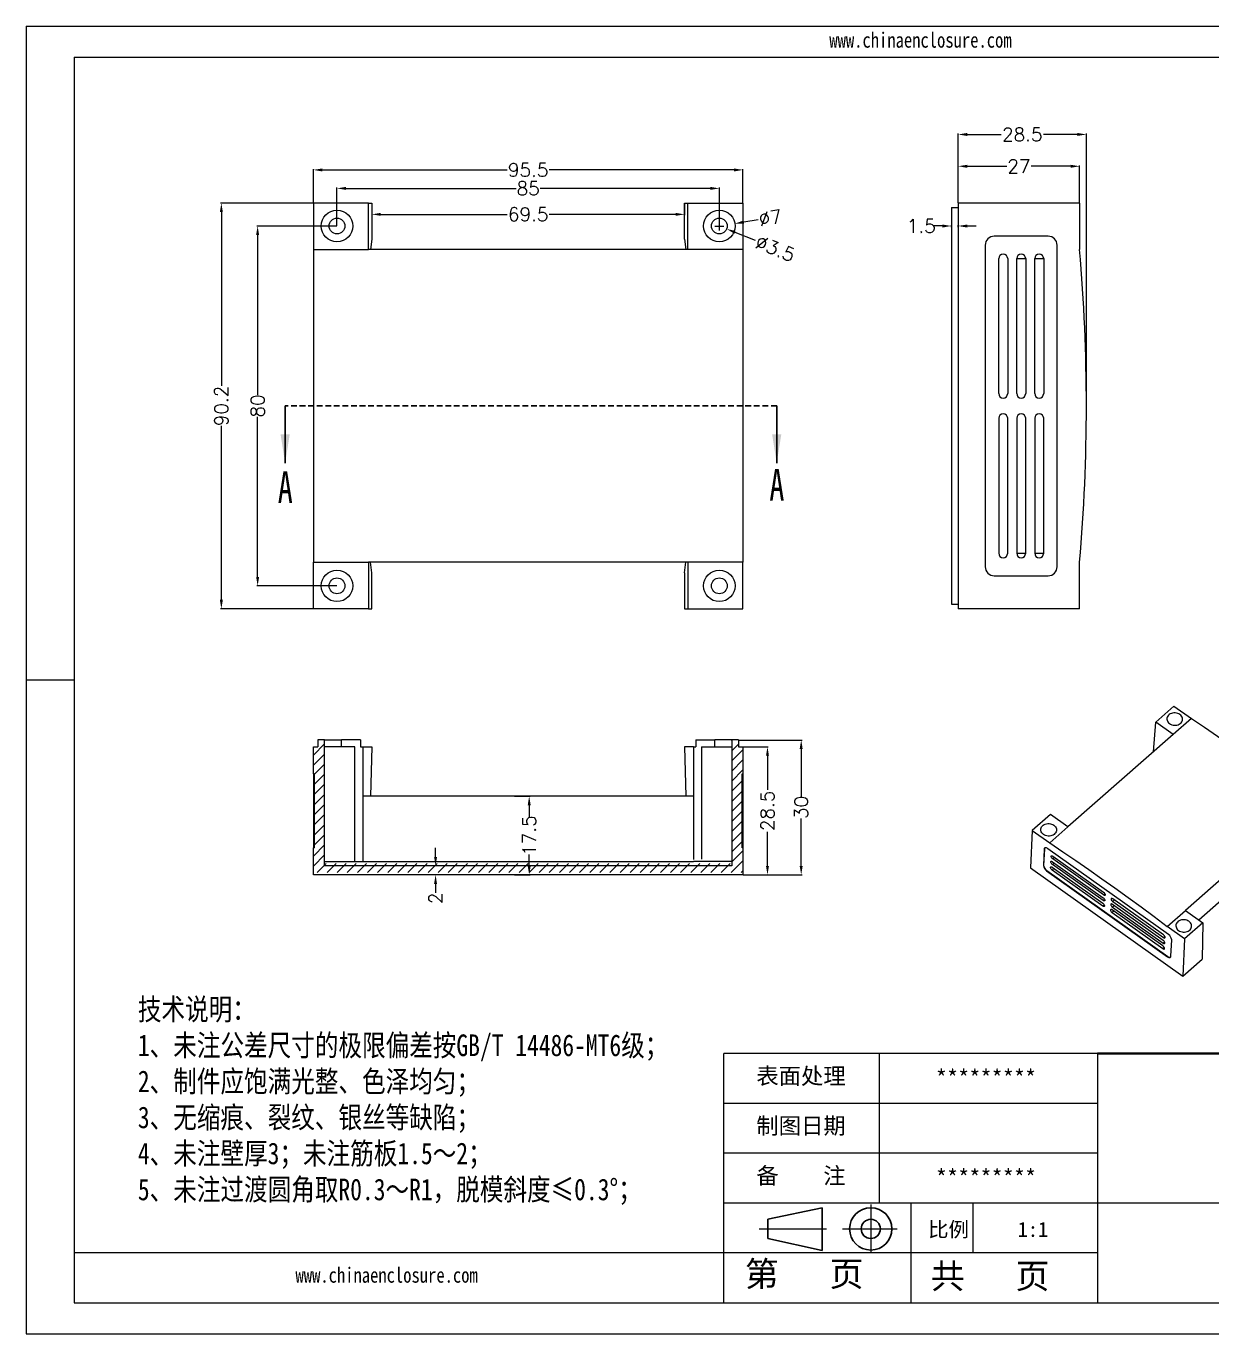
# Model space of a CAD drawing. Header units: inches. Extents: x 918 to 1969, y 1101 to 1392.
# Drawn here: x 1361.2 to 1624.7, y 1101 to 1391.8 of the extents above; entities that cross this region are included whole.
import ezdxf

# ---------------------------------------------------------------- set-up
doc = ezdxf.new("R2010")
doc.units = ezdxf.units.IN
doc.linetypes.add('CENTER2', pattern=[28.575, 19.05, -3.175, 3.175, -3.175])
doc.linetypes.add('HIDDEN', pattern=[1.905, 1.27, -0.635])
doc.layers.add('文字', color=81, linetype='Continuous')
for name, color, linetype, lineweight in [('粗实线', 7, 'Continuous', 30), ('细实线', 3, 'Continuous', 9), ('细点划线', 2, 'CENTER2', 9)]:
    doc.layers.add(name, color=color, linetype=linetype, lineweight=lineweight)
doc.styles.add('SLDTEXTSTYLE5', font='TXT', dxfattribs={"width": 0.7})
doc.styles.get("Standard").update_dxf_attribs({"font": 'txt', "bigfont": 'gbcbig.shx'})
doc.styles.add('宋体', font='', dxfattribs={"width": 0.8, "height": 3.5})
doc.styles.get('宋体').set_extended_font_data('SimSun')
doc.dimstyles.new('3', dxfattribs={"dimtxt": 3, "dimasz": 2, "dimexe": 0.18, "dimexo": 0.0625, "dimgap": 0.2, "dimtad": 0, "dimzin": 12, "dimdsep": 46, "dimtxsty": 'Standard', "dimcen": 1, "dimclrd": 3, "dimclre": 3, "dimadec": 0, "dimazin": 0, "dimtfac": 1, "dimtofl": 0, "dimtmove": 0, "dimatfit": 3, "dimfxl": 0, "dimtolj": 1, "dimtzin": 0, "dimarcsym": 0})

# ---------------------------------------------------------------- blocks, each defined once
blk = doc.blocks.new('*D109')
at = {"color": 3, "lineweight": -2, "transparency": 16777216}
for p, q in [((1425, 1352.49), (1425, 1359.99)), ((1427, 1359.81), (1468.05, 1359.81)), ((1518.5, 1359.81), (1477.45, 1359.81)), ((1520.5, 1352.49), (1520.5, 1359.99))]:
    blk.add_line(p, q, dxfattribs=at)
at = {"color": 3, "transparency": 16777216}
for points in [[(1427, 1360.14), (1427, 1359.47), (1425, 1359.81)], [(1518.5, 1360.14), (1518.5, 1359.47), (1520.5, 1359.81)]]:
    blk.add_solid(points, dxfattribs=at)
at = {"layer": 'Defpoints', "color": 0, "transparency": 16777216}
for p in [(1520.5, 1359.81), (1425, 1352.43), (1520.5, 1352.43)]:
    blk.add_point(p, dxfattribs=at)
at = {"color": 0, "transparency": 16777216, "insert": (1472.75, 1359.81), "char_height": 3, "attachment_point": 5}
blk.add_mtext('\\A1;95.5', dxfattribs=at)
blk = doc.blocks.new('*D110')
at = {"color": 3, "lineweight": -2, "transparency": 16777216}
for p, q in [((1430.25, 1347.39), (1430.25, 1355.88)), ((1432.25, 1355.7), (1470.05, 1355.7)), ((1513.25, 1355.7), (1475.45, 1355.7)), ((1515.25, 1347.39), (1515.25, 1355.88))]:
    blk.add_line(p, q, dxfattribs=at)
at = {"color": 3, "transparency": 16777216}
for points in [[(1432.25, 1356.04), (1432.25, 1355.37), (1430.25, 1355.7)], [(1513.25, 1356.04), (1513.25, 1355.37), (1515.25, 1355.7)]]:
    blk.add_solid(points, dxfattribs=at)
at = {"layer": 'Defpoints', "color": 0, "transparency": 16777216}
for p in [(1515.25, 1355.7), (1430.25, 1347.33), (1515.25, 1347.33)]:
    blk.add_point(p, dxfattribs=at)
at = {"color": 0, "transparency": 16777216, "insert": (1472.75, 1355.7), "char_height": 3, "attachment_point": 5}
blk.add_mtext('\\A1;85', dxfattribs=at)
blk = doc.blocks.new('*D111')
at = {"color": 3, "lineweight": -2, "transparency": 16777216}
for p, q in [((1438, 1352.37), (1438, 1349.75)), ((1507.5, 1352.37), (1507.5, 1349.75)), ((1440, 1349.93), (1468.05, 1349.93)), ((1505.5, 1349.93), (1477.45, 1349.93))]:
    blk.add_line(p, q, dxfattribs=at)
at = {"color": 3, "transparency": 16777216}
for points in [[(1440, 1350.26), (1440, 1349.59), (1438, 1349.93)], [(1505.5, 1350.26), (1505.5, 1349.59), (1507.5, 1349.93)]]:
    blk.add_solid(points, dxfattribs=at)
at = {"layer": 'Defpoints', "color": 0, "transparency": 16777216}
for p in [(1438, 1352.43), (1507.5, 1352.43), (1507.5, 1349.93)]:
    blk.add_point(p, dxfattribs=at)
at = {"color": 0, "transparency": 16777216, "insert": (1472.75, 1349.93), "char_height": 3, "attachment_point": 5}
blk.add_mtext('\\A1;69.5', dxfattribs=at)
blk = doc.blocks.new('*D112')
at = {"color": 3, "lineweight": -2, "transparency": 16777216}
for p, q in [((1424.94, 1352.43), (1404.37, 1352.43)), ((1404.55, 1350.43), (1404.55, 1311.78)), ((1404.55, 1264.23), (1404.55, 1302.88)), ((1424.94, 1262.23), (1404.37, 1262.23))]:
    blk.add_line(p, q, dxfattribs=at)
at = {"color": 3, "transparency": 16777216}
for points in [[(1404.22, 1350.43), (1404.89, 1350.43), (1404.55, 1352.43)], [(1404.22, 1264.23), (1404.89, 1264.23), (1404.55, 1262.23)]]:
    blk.add_solid(points, dxfattribs=at)
at = {"layer": 'Defpoints', "color": 0, "transparency": 16777216}
for p in [(1425, 1352.43), (1404.55, 1262.23), (1425, 1262.23)]:
    blk.add_point(p, dxfattribs=at)
at = {"color": 0, "transparency": 16777216, "insert": (1404.55, 1307.33), "char_height": 3, "attachment_point": 5, "rotation": 90}
blk.add_mtext('\\A1;90.2', dxfattribs=at)
blk = doc.blocks.new('*D113')
at = {"color": 3, "lineweight": -2, "transparency": 16777216}
for p, q in [((1430.19, 1347.33), (1412.44, 1347.33)), ((1412.62, 1345.33), (1412.62, 1309.78)), ((1412.62, 1269.33), (1412.62, 1304.88)), ((1430.19, 1267.33), (1412.44, 1267.33))]:
    blk.add_line(p, q, dxfattribs=at)
at = {"color": 3, "transparency": 16777216}
for points in [[(1412.28, 1345.33), (1412.95, 1345.33), (1412.62, 1347.33)], [(1412.28, 1269.33), (1412.95, 1269.33), (1412.62, 1267.33)]]:
    blk.add_solid(points, dxfattribs=at)
at = {"layer": 'Defpoints', "color": 0, "transparency": 16777216}
for p in [(1412.62, 1347.33), (1430.25, 1347.33), (1430.25, 1267.33)]:
    blk.add_point(p, dxfattribs=at)
at = {"color": 0, "transparency": 16777216, "insert": (1412.62, 1307.33), "char_height": 3, "attachment_point": 5, "rotation": 90}
blk.add_mtext('\\A1;80', dxfattribs=at)
blk = doc.blocks.new('*D114')
at = {"color": 3, "lineweight": -2, "transparency": 16777216}
for p, q in [((1514.25, 1347.33), (1516.25, 1347.33)), ((1515.25, 1346.33), (1515.25, 1348.33)), ((1523.88, 1348.74), (1520.68, 1348.22))]:
    blk.add_line(p, q, dxfattribs=at)
at = {"color": 3, "transparency": 16777216}
blk.add_solid([(1520.63, 1348.55), (1520.73, 1347.89), (1518.71, 1347.89)], dxfattribs=at)
at = {"layer": 'Defpoints', "color": 0, "transparency": 16777216}
for p in [(1511.8, 1346.76), (1518.71, 1347.89)]:
    blk.add_point(p, dxfattribs=at)
at = {"color": 0, "transparency": 16777216, "insert": (1526.54, 1349.18), "char_height": 3, "attachment_point": 5, "rotation": 9.2826}
blk.add_mtext('\\A1;∅7', dxfattribs=at)
blk = doc.blocks.new('*D115')
at = {"color": 3, "lineweight": -2, "transparency": 16777216}
for p, q in [((1514.25, 1347.33), (1516.25, 1347.33)), ((1515.25, 1346.33), (1515.25, 1348.33)), ((1523.3, 1344.08), (1518.73, 1345.93))]:
    blk.add_line(p, q, dxfattribs=at)
at = {"color": 3, "transparency": 16777216}
blk.add_solid([(1518.85, 1346.24), (1518.6, 1345.62), (1516.87, 1346.68)], dxfattribs=at)
at = {"layer": 'Defpoints', "color": 0, "transparency": 16777216}
for p in [(1513.63, 1347.98), (1516.87, 1346.68)]:
    blk.add_point(p, dxfattribs=at)
at = {"color": 0, "transparency": 16777216, "insert": (1527.66, 1342.33), "char_height": 3, "attachment_point": 5, "rotation": 338.0425}
blk.add_mtext('\\A1;∅3.5', dxfattribs=at)
blk = doc.blocks.new('*D116')
at = {"color": 3, "lineweight": -2, "transparency": 16777216}
for p, q in [((1568.33, 1352.49), (1568.33, 1360.8)), ((1595.33, 1352.49), (1595.33, 1360.8)), ((1570.33, 1360.62), (1579.13, 1360.62)), ((1593.33, 1360.62), (1584.53, 1360.62))]:
    blk.add_line(p, q, dxfattribs=at)
at = {"color": 3, "transparency": 16777216}
for points in [[(1570.33, 1360.95), (1570.33, 1360.28), (1568.33, 1360.62)], [(1593.33, 1360.95), (1593.33, 1360.28), (1595.33, 1360.62)]]:
    blk.add_solid(points, dxfattribs=at)
at = {"layer": 'Defpoints', "color": 0, "transparency": 16777216}
for p in [(1568.33, 1360.62), (1568.33, 1352.43), (1595.33, 1352.43)]:
    blk.add_point(p, dxfattribs=at)
at = {"color": 0, "transparency": 16777216, "insert": (1581.83, 1360.62), "char_height": 3, "attachment_point": 5}
blk.add_mtext('\\A1;27', dxfattribs=at)
blk = doc.blocks.new('*D118')
at = {"color": 3, "lineweight": -2, "transparency": 16777216}
for p, q in [((1564.83, 1347.34), (1562.83, 1347.34)), ((1566.83, 1347.05), (1566.83, 1347.52)), ((1568.33, 1347.05), (1568.33, 1347.52)), ((1570.33, 1347.34), (1572.33, 1347.34))]:
    blk.add_line(p, q, dxfattribs=at)
at = {"color": 3, "transparency": 16777216}
for points in [[(1564.83, 1347.67), (1564.83, 1347), (1566.83, 1347.34)], [(1570.33, 1347.67), (1570.33, 1347), (1568.33, 1347.34)]]:
    blk.add_solid(points, dxfattribs=at)
at = {"layer": 'Defpoints', "color": 0, "transparency": 16777216}
for p in [(1566.83, 1347.34), (1566.83, 1346.99), (1568.33, 1346.99)]:
    blk.add_point(p, dxfattribs=at)
at = {"color": 0, "transparency": 16777216, "insert": (1560.13, 1347.34), "char_height": 3, "attachment_point": 5}
blk.add_mtext('\\A1;1.5', dxfattribs=at)
blk = doc.blocks.new('*D127')
at = {"color": 3, "lineweight": -2, "transparency": 16777216}
for p, q in [((1520.56, 1231.55), (1526.12, 1231.55)), ((1525.94, 1229.55), (1525.94, 1222)), ((1525.94, 1205.05), (1525.94, 1212.6)), ((1520.56, 1203.05), (1526.12, 1203.05))]:
    blk.add_line(p, q, dxfattribs=at)
at = {"color": 3, "transparency": 16777216}
for points in [[(1525.61, 1229.55), (1526.27, 1229.55), (1525.94, 1231.55)], [(1525.61, 1205.05), (1526.27, 1205.05), (1525.94, 1203.05)]]:
    blk.add_solid(points, dxfattribs=at)
at = {"layer": 'Defpoints', "color": 0, "transparency": 16777216}
for p in [(1520.5, 1231.55), (1525.94, 1231.55), (1520.5, 1203.05)]:
    blk.add_point(p, dxfattribs=at)
at = {"color": 0, "transparency": 16777216, "insert": (1525.94, 1217.3), "char_height": 3, "attachment_point": 5, "rotation": 90}
blk.add_mtext('\\A1;28.5', dxfattribs=at)
blk = doc.blocks.new('*D128')
at = {"color": 3, "lineweight": -2, "transparency": 16777216}
for p, q in [((1519.56, 1233.05), (1533.62, 1233.05)), ((1533.44, 1231.05), (1533.44, 1220.5)), ((1533.44, 1205.05), (1533.44, 1215.6)), ((1520.56, 1203.05), (1533.62, 1203.05))]:
    blk.add_line(p, q, dxfattribs=at)
at = {"color": 3, "transparency": 16777216}
for points in [[(1533.1, 1231.05), (1533.77, 1231.05), (1533.44, 1233.05)], [(1533.1, 1205.05), (1533.77, 1205.05), (1533.44, 1203.05)]]:
    blk.add_solid(points, dxfattribs=at)
at = {"layer": 'Defpoints', "color": 0, "transparency": 16777216}
for p in [(1519.5, 1233.05), (1533.44, 1233.05), (1520.5, 1203.05)]:
    blk.add_point(p, dxfattribs=at)
at = {"color": 0, "transparency": 16777216, "insert": (1533.44, 1218.05), "char_height": 3, "attachment_point": 5, "rotation": 90}
blk.add_mtext('\\A1;30', dxfattribs=at)
blk = doc.blocks.new('*D129')
at = {"color": 3, "lineweight": -2, "transparency": 16777216}
for p, q in [((1469.69, 1220.55), (1473.16, 1220.55)), ((1472.98, 1218.55), (1472.98, 1216)), ((1472.98, 1205.05), (1472.98, 1207.6)), ((1469.69, 1203.05), (1473.16, 1203.05))]:
    blk.add_line(p, q, dxfattribs=at)
at = {"color": 3, "transparency": 16777216}
for points in [[(1472.65, 1218.55), (1473.31, 1218.55), (1472.98, 1220.55)], [(1472.65, 1205.05), (1473.31, 1205.05), (1472.98, 1203.05)]]:
    blk.add_solid(points, dxfattribs=at)
at = {"layer": 'Defpoints', "color": 0, "transparency": 16777216}
for p in [(1469.62, 1220.55), (1472.98, 1220.55), (1469.62, 1203.05)]:
    blk.add_point(p, dxfattribs=at)
at = {"color": 0, "transparency": 16777216, "insert": (1472.98, 1211.8), "char_height": 3, "attachment_point": 5, "rotation": 90}
blk.add_mtext('\\A1;17.5', dxfattribs=at)
blk = doc.blocks.new('*D130')
at = {"color": 3, "lineweight": -2, "transparency": 16777216}
for p, q in [((1452.17, 1207.05), (1452.17, 1209.05)), ((1453.26, 1205.05), (1451.99, 1205.05)), ((1453.26, 1203.05), (1451.99, 1203.05)), ((1452.17, 1201.05), (1452.17, 1199.05))]:
    blk.add_line(p, q, dxfattribs=at)
at = {"color": 3, "transparency": 16777216}
for points in [[(1451.84, 1207.05), (1452.5, 1207.05), (1452.17, 1205.05)], [(1451.84, 1201.05), (1452.5, 1201.05), (1452.17, 1203.05)]]:
    blk.add_solid(points, dxfattribs=at)
at = {"layer": 'Defpoints', "color": 0, "transparency": 16777216}
for p in [(1453.33, 1205.05), (1452.17, 1203.05), (1453.33, 1203.05)]:
    blk.add_point(p, dxfattribs=at)
at = {"color": 0, "transparency": 16777216, "insert": (1452.17, 1197.85), "char_height": 3, "attachment_point": 5, "rotation": 90}
blk.add_mtext('\\A1;2', dxfattribs=at)
blk = doc.blocks.new('*D159')
at = {"color": 3, "lineweight": -2, "transparency": 16777216}
for p, q in [((1568.33, 1352.49), (1568.33, 1367.87)), ((1570.33, 1367.69), (1577.88, 1367.69)), ((1594.83, 1367.69), (1587.28, 1367.69)), ((1596.83, 1307.39), (1596.83, 1367.87))]:
    blk.add_line(p, q, dxfattribs=at)
at = {"color": 3, "transparency": 16777216}
for points in [[(1570.33, 1368.03), (1570.33, 1367.36), (1568.33, 1367.69)], [(1594.83, 1368.03), (1594.83, 1367.36), (1596.83, 1367.69)]]:
    blk.add_solid(points, dxfattribs=at)
at = {"layer": 'Defpoints', "color": 0, "transparency": 16777216}
for p in [(1568.33, 1367.69), (1568.33, 1352.43), (1596.83, 1307.33)]:
    blk.add_point(p, dxfattribs=at)
at = {"color": 0, "transparency": 16777216, "insert": (1582.58, 1367.69), "char_height": 3, "attachment_point": 5}
blk.add_mtext('\\A1;28.5', dxfattribs=at)

msp = doc.modelspace()

# ---------------------------------------------------------------- hatches: boundary and pattern name
at = {"linetype": 'Continuous', "lineweight": 0}
h = msp.add_hatch(dxfattribs=at)
h.set_pattern_fill('ANSI31', color=4, scale=0.5, angle=3e-322, style=0)
h.paths.add_polyline_path([(1427.501, 1233.055), (1426.001, 1233.055), (1426.001, 1231.555), (1425.001, 1231.555), (1425.001, 1225.555), (1425.201, 1225.555), (1425.201, 1209.555), (1425.001, 1209.555), (1425.001, 1203.555), (1520.501, 1203.555), (1520.501, 1209.555), (1520.301, 1209.555), (1520.301, 1225.555), (1520.501, 1225.555), (1520.501, 1231.555), (1519.501, 1231.555), (1519.501, 1233.055), (1518.001, 1233.055), (1518.001, 1205.555), (1427.501, 1205.555)], flags=0)

# ---------------------------------------------------------------- linework, layer by layer
for p, q in [((1361.166, 1391.774), (1772.388, 1391.774)), ((1361.166, 1391.774), (1361.166, 1101.011)), ((1371.807, 1384.851), (1765.465, 1384.851)), ((1371.807, 1384.851), (1371.807, 1107.934)), ((1371.807, 1246.392), (1361.166, 1246.392)), ((1361.166, 1235.623), (1361.166, 1101.011)), ((1599.315, 1163.317), (1516.24, 1163.317)), ((1516.24, 1107.934), (1516.24, 1163.317)), ((1550.854, 1130.087), (1550.854, 1163.317)), ((1516.24, 1119.011), (1371.807, 1119.011)), ((1371.807, 1107.934), (1765.465, 1107.934)), ((1361.166, 1101.011), (1772.388, 1101.011)), ((1361.166, 1101.011), (1551.546, 1101.011))]:
    msp.add_line(p, q)
at = {"color": 7, "linetype": 'Continuous', "lineweight": 15}
for p, q in [((1437.294, 1352.429), (1425.001, 1352.429)), ((1425.001, 1352.429), (1425.001, 1342.079)), ((1437.294, 1342.079), (1437.294, 1352.429)), ((1437.294, 1352.429), (1438.001, 1352.429)), ((1438.001, 1352.429), (1438.001, 1344.429)), ((1507.501, 1344.429), (1507.501, 1352.429)), ((1507.501, 1352.429), (1508.208, 1352.429)), ((1508.208, 1352.429), (1520.501, 1352.429)), ((1508.208, 1342.079), (1508.208, 1352.429)), ((1520.501, 1352.429), (1520.501, 1342.079)), ((1595.334, 1352.429), (1568.334, 1352.429)), ((1568.334, 1352.429), (1568.334, 1262.229)), ((1595.334, 1352.429), (1595.334, 1342.079)), ((1566.834, 1351.429), (1568.334, 1351.429)), ((1566.834, 1351.429), (1566.834, 1263.229)), ((1438.001, 1344.429), (1437.713, 1342.079)), ((1507.501, 1344.429), (1507.789, 1342.079)), ((1588.334, 1345.079), (1576.334, 1345.079)), ((1425.001, 1342.079), (1437.294, 1342.079)), ((1425.001, 1342.079), (1425.001, 1272.579)), ((1508.208, 1342.079), (1437.294, 1342.079)), ((1520.501, 1342.079), (1508.208, 1342.079)), ((1520.501, 1342.079), (1520.501, 1272.579)), ((1574.334, 1343.079), (1574.334, 1271.579)), ((1590.334, 1271.579), (1590.334, 1343.079)), ((1577.334, 1310.079), (1577.334, 1340.079)), ((1579.334, 1340.079), (1579.334, 1310.079)), ((1581.334, 1310.079), (1581.334, 1340.079)), ((1581.334, 1340.079), (1583.334, 1340.079)), ((1583.334, 1340.079), (1583.334, 1310.079)), ((1585.334, 1310.079), (1585.334, 1340.079)), ((1585.334, 1340.079), (1587.334, 1340.079)), ((1587.334, 1340.079), (1587.334, 1310.079)), ((1577.334, 1304.579), (1577.334, 1274.579)), ((1579.334, 1274.579), (1579.334, 1304.579)), ((1581.334, 1304.579), (1581.334, 1274.579)), ((1583.334, 1274.579), (1583.334, 1304.579)), ((1585.334, 1304.579), (1585.334, 1274.579)), ((1587.334, 1274.579), (1587.334, 1304.579)), ((1581.334, 1274.579), (1583.334, 1274.579)), ((1585.334, 1274.579), (1587.334, 1274.579)), ((1425.001, 1272.579), (1437.294, 1272.579)), ((1425.001, 1262.229), (1425.001, 1272.579)), ((1508.208, 1272.579), (1437.294, 1272.579)), ((1437.294, 1272.579), (1437.294, 1262.229)), ((1438.001, 1270.229), (1437.713, 1272.579)), ((1507.501, 1270.229), (1507.789, 1272.579)), ((1520.501, 1272.579), (1508.208, 1272.579)), ((1508.208, 1272.579), (1508.208, 1262.229)), ((1520.501, 1262.229), (1520.501, 1272.579)), ((1595.334, 1262.229), (1595.334, 1272.579)), ((1438.001, 1262.229), (1438.001, 1270.229)), ((1507.501, 1270.229), (1507.501, 1262.229)), ((1576.334, 1269.579), (1588.334, 1269.579)), ((1437.294, 1262.229), (1425.001, 1262.229)), ((1437.294, 1262.229), (1438.001, 1262.229)), ((1507.501, 1262.229), (1508.208, 1262.229)), ((1508.208, 1262.229), (1520.501, 1262.229)), ((1566.834, 1263.229), (1568.334, 1263.229)), ((1595.334, 1262.229), (1568.334, 1262.229)), ((1612.234, 1237.037), (1616.289, 1240.6)), ((1616.289, 1240.6), (1620.175, 1237.837)), ((1611.738, 1230.423), (1612.234, 1237.037)), ((1616.121, 1234.274), (1612.234, 1237.037)), ((1620.175, 1237.837), (1616.121, 1234.274)), ((1426.001, 1233.055), (1426.001, 1231.555)), ((1427.501, 1233.055), (1426.001, 1233.055)), ((1427.501, 1205.055), (1427.501, 1233.055)), ((1427.501, 1233.055), (1431.227, 1233.055)), ((1431.227, 1231.555), (1431.227, 1233.055)), ((1435.501, 1233.055), (1431.227, 1233.055)), ((1435.501, 1233.055), (1435.501, 1231.555)), ((1510.001, 1233.055), (1510.001, 1231.555)), ((1510.001, 1233.055), (1514.275, 1233.055)), ((1514.275, 1231.555), (1514.275, 1233.055)), ((1518.001, 1233.055), (1514.275, 1233.055)), ((1518.001, 1233.055), (1518.001, 1205.055)), ((1519.501, 1233.055), (1518.001, 1233.055)), ((1519.501, 1233.055), (1519.501, 1231.555)), ((1616.121, 1234.274), (1592.73, 1213.72)), ((1425.001, 1225.555), (1425.001, 1231.555)), ((1425.001, 1231.555), (1426.001, 1231.555)), ((1434.251, 1231.555), (1427.501, 1231.555)), ((1434.251, 1206.055), (1434.251, 1231.555)), ((1435.501, 1231.555), (1436.001, 1231.555)), ((1436.001, 1231.555), (1436.001, 1220.555)), ((1436.001, 1231.555), (1438.001, 1231.555)), ((1438.001, 1231.555), (1437.713, 1220.555)), ((1507.501, 1231.555), (1507.789, 1220.555)), ((1509.501, 1231.555), (1507.501, 1231.555)), ((1509.501, 1231.555), (1509.501, 1220.555)), ((1509.501, 1231.555), (1510.001, 1231.555)), ((1511.251, 1231.555), (1511.251, 1206.555)), ((1511.251, 1231.555), (1518.001, 1231.555)), ((1519.501, 1231.555), (1520.501, 1231.555)), ((1520.501, 1231.555), (1520.501, 1225.555)), ((1425.201, 1225.555), (1425.001, 1225.555)), ((1425.001, 1225.555), (1425.001, 1223.555)), ((1425.201, 1225.555), (1425.201, 1209.055)), ((1520.301, 1225.555), (1520.501, 1225.555)), ((1520.301, 1209.055), (1520.301, 1225.555)), ((1520.501, 1225.555), (1520.501, 1223.555)), ((1425.201, 1223.555), (1425.001, 1223.555)), ((1425.001, 1223.555), (1425.001, 1211.055)), ((1520.301, 1223.555), (1520.501, 1223.555)), ((1520.501, 1223.555), (1520.501, 1211.055)), ((1509.501, 1220.555), (1436.001, 1220.555)), ((1436.001, 1220.555), (1436.001, 1205.946)), ((1509.501, 1220.555), (1509.501, 1206.446)), ((1588.844, 1216.483), (1584.789, 1212.92)), ((1592.73, 1213.72), (1588.844, 1216.483)), ((1642.215, 1215.72), (1618.825, 1195.166)), ((1584.789, 1212.92), (1584.383, 1204.61)), ((1584.789, 1212.92), (1588.675, 1210.157)), ((1588.675, 1210.157), (1592.73, 1213.72)), ((1425.201, 1211.055), (1425.001, 1211.055)), ((1425.001, 1211.055), (1425.001, 1209.055)), ((1520.301, 1211.055), (1520.501, 1211.055)), ((1520.501, 1211.055), (1520.501, 1209.055)), ((1621.789, 1193.059), (1641.837, 1210.675)), ((1425.001, 1203.055), (1425.001, 1209.055)), ((1425.001, 1209.055), (1425.201, 1209.055)), ((1520.501, 1209.055), (1520.301, 1209.055)), ((1520.501, 1209.055), (1520.501, 1203.055)), ((1587.443, 1208.803), (1587.263, 1205.11)), ((1587.509, 1208.861), (1587.329, 1205.168)), ((1587.509, 1208.861), (1587.443, 1208.803)), ((1615.07, 1189.798), (1588.224, 1208.885)), ((1589.372, 1207.219), (1600.636, 1199.21)), ((1427.501, 1206.055), (1436.001, 1206.055)), ((1518.001, 1205.055), (1427.501, 1205.055)), ((1509.501, 1205.946), (1436.001, 1205.946)), ((1518.001, 1206.055), (1509.501, 1206.055)), ((1584.383, 1204.61), (1618.25, 1180.53)), ((1587.329, 1205.168), (1587.263, 1205.11)), ((1588.05, 1204.019), (1587.984, 1203.961)), ((1587.984, 1203.961), (1614.83, 1184.873)), ((1588.05, 1204.019), (1614.896, 1184.931)), ((1600.485, 1196.132), (1589.221, 1204.141)), ((1589.251, 1204.757), (1600.515, 1196.748)), ((1600.545, 1197.363), (1589.281, 1205.372)), ((1589.311, 1205.988), (1600.575, 1197.979)), ((1600.606, 1198.595), (1589.341, 1206.603)), ((1520.501, 1203.055), (1425.001, 1203.055)), ((1613.844, 1187.271), (1602.58, 1195.28)), ((1602.61, 1195.895), (1613.874, 1187.886)), ((1613.904, 1188.502), (1602.64, 1196.511)), ((1602.671, 1197.126), (1613.935, 1189.117)), ((1613.965, 1189.733), (1602.701, 1197.742)), ((1614.77, 1191.603), (1618.825, 1195.166)), ((1618.825, 1195.166), (1622.711, 1192.403)), ((1602.55, 1194.664), (1613.814, 1186.655)), ((1622.711, 1192.403), (1618.656, 1188.84)), ((1622.711, 1192.403), (1622.538, 1184.298)), ((1618.656, 1188.84), (1614.77, 1191.603)), ((1615.611, 1184.955), (1615.791, 1188.648)), ((1618.656, 1188.84), (1618.25, 1180.53)), ((1614.896, 1184.931), (1614.83, 1184.873)), ((1618.25, 1180.53), (1622.538, 1184.298))]:
    msp.add_line(p, q, dxfattribs=at)
at = {"color": 1, "linetype": 'HIDDEN', "lineweight": 30}
msp.add_line((1527.998, 1307.329), (1418.731, 1307.329), dxfattribs=at)
at = {"color": 7, "linetype": 'Continuous', "lineweight": 30}
for p, q in [((1418.731, 1307.329), (1418.731, 1294.629)), ((1527.998, 1307.329), (1527.998, 1294.629))]:
    msp.add_line(p, q, dxfattribs=at)
at = {"color": 8, "linetype": 'Continuous', "lineweight": 15}
for p, q in [((1589.742, 1206.955), (1589.341, 1206.603)), ((1589.622, 1204.493), (1589.221, 1204.141)), ((1589.682, 1205.724), (1589.281, 1205.372)), ((1600.928, 1198.878), (1600.606, 1198.595)), ((1600.807, 1196.415), (1600.485, 1196.132)), ((1600.868, 1197.647), (1600.545, 1197.363)), ((1603.011, 1196.247), (1602.61, 1195.895)), ((1603.071, 1197.478), (1602.671, 1197.126)), ((1602.951, 1195.016), (1602.55, 1194.664)), ((1614.257, 1189.401), (1613.935, 1189.117)), ((1614.136, 1186.938), (1613.814, 1186.655)), ((1614.197, 1188.17), (1613.874, 1187.886))]:
    msp.add_line(p, q, dxfattribs=at)
at = {"color": 7, "linetype": 'Continuous', "lineweight": 15, "flags": 128}
for points in [[(1615.318, 1236.702), (1615.55, 1236.563), (1615.807, 1236.454), (1616.083, 1236.38), (1616.369, 1236.342), (1616.657, 1236.342), (1616.941, 1236.38), (1617.212, 1236.454), (1617.463, 1236.562), (1617.687, 1236.702), (1617.877, 1236.87), (1618.03, 1237.06), (1618.14, 1237.269), (1618.204, 1237.49), (1618.221, 1237.717), (1618.191, 1237.944), (1618.113, 1238.164), (1617.991, 1238.373), (1617.827, 1238.564), (1617.627, 1238.731), (1617.395, 1238.871), (1617.138, 1238.98), (1616.862, 1239.054), (1616.576, 1239.091), (1616.287, 1239.091), (1616.004, 1239.054), (1615.733, 1238.98), (1615.482, 1238.872), (1615.258, 1238.732), (1615.067, 1238.564), (1614.915, 1238.374), (1614.805, 1238.165), (1614.741, 1237.944), (1614.724, 1237.717), (1614.754, 1237.49), (1614.832, 1237.269), (1614.954, 1237.061), (1615.117, 1236.87), (1615.318, 1236.702)], [(1620.175, 1237.837), (1623.078, 1235.899), (1625.982, 1233.929), (1628.885, 1231.928), (1631.787, 1229.896), (1634.688, 1227.833), (1637.587, 1225.74), (1640.485, 1223.617), (1643.379, 1221.465), (1646.27, 1219.283)], [(1589.59, 1214.095), (1589.791, 1213.927), (1589.954, 1213.736), (1590.076, 1213.528), (1590.154, 1213.307), (1590.184, 1213.08), (1590.167, 1212.853), (1590.103, 1212.632), (1589.993, 1212.423), (1589.84, 1212.233), (1589.65, 1212.065), (1589.426, 1211.925), (1589.175, 1211.817), (1588.904, 1211.743), (1588.62, 1211.706), (1588.332, 1211.706), (1588.046, 1211.743), (1587.77, 1211.817), (1587.513, 1211.926), (1587.281, 1212.066), (1587.08, 1212.233), (1586.917, 1212.424), (1586.795, 1212.633), (1586.717, 1212.853), (1586.687, 1213.08), (1586.704, 1213.307), (1586.768, 1213.528), (1586.878, 1213.737), (1587.031, 1213.928), (1587.221, 1214.095), (1587.445, 1214.235), (1587.696, 1214.343), (1587.967, 1214.417), (1588.251, 1214.455), (1588.539, 1214.455), (1588.825, 1214.417), (1589.101, 1214.343), (1589.358, 1214.235), (1589.59, 1214.095)], [(1588.675, 1210.157), (1591.578, 1208.219), (1594.482, 1206.249), (1597.385, 1204.247), (1600.287, 1202.215), (1603.188, 1200.153), (1606.087, 1198.06), (1608.984, 1195.937), (1611.879, 1193.785), (1614.77, 1191.603)], [(1588.224, 1208.885), (1588.077, 1208.977), (1587.935, 1209.042), (1587.802, 1209.078), (1587.685, 1209.082), (1587.587, 1209.055), (1587.512, 1208.998), (1587.464, 1208.913), (1587.443, 1208.803)], [(1587.57, 1209.046), (1587.53, 1208.971), (1587.509, 1208.861)], [(1589.341, 1206.603), (1589.226, 1206.701), (1589.124, 1206.819), (1589.044, 1206.946), (1588.995, 1207.07), (1588.981, 1207.178), (1589.004, 1207.26), (1589.062, 1207.308), (1589.148, 1207.317), (1589.255, 1207.286), (1589.372, 1207.219)], [(1589.221, 1204.141), (1589.106, 1204.239), (1589.003, 1204.357), (1588.924, 1204.484), (1588.874, 1204.608), (1588.861, 1204.716), (1588.884, 1204.798), (1588.941, 1204.846), (1589.028, 1204.855), (1589.134, 1204.824), (1589.251, 1204.757)], [(1589.281, 1205.372), (1589.166, 1205.47), (1589.064, 1205.588), (1588.984, 1205.715), (1588.935, 1205.839), (1588.921, 1205.947), (1588.944, 1206.029), (1589.001, 1206.077), (1589.088, 1206.086), (1589.195, 1206.055), (1589.311, 1205.988)], [(1600.575, 1197.979), (1600.691, 1197.881), (1600.793, 1197.763), (1600.873, 1197.636), (1600.922, 1197.512), (1600.936, 1197.404), (1600.913, 1197.322), (1600.855, 1197.274), (1600.769, 1197.265), (1600.662, 1197.296), (1600.545, 1197.363)], [(1600.636, 1199.21), (1600.751, 1199.112), (1600.853, 1198.994), (1600.933, 1198.867), (1600.982, 1198.743), (1600.996, 1198.635), (1600.973, 1198.553), (1600.915, 1198.505), (1600.829, 1198.496), (1600.722, 1198.527), (1600.606, 1198.595)], [(1600.515, 1196.748), (1600.631, 1196.65), (1600.733, 1196.532), (1600.813, 1196.405), (1600.862, 1196.281), (1600.876, 1196.173), (1600.853, 1196.091), (1600.795, 1196.043), (1600.709, 1196.034), (1600.602, 1196.065), (1600.485, 1196.132)], [(1602.58, 1195.28), (1602.464, 1195.347), (1602.357, 1195.378), (1602.27, 1195.369), (1602.213, 1195.321), (1602.19, 1195.239), (1602.204, 1195.131), (1602.253, 1195.007), (1602.332, 1194.88), (1602.435, 1194.762), (1602.55, 1194.664)], [(1602.64, 1196.511), (1602.524, 1196.578), (1602.417, 1196.609), (1602.331, 1196.6), (1602.273, 1196.552), (1602.25, 1196.47), (1602.264, 1196.362), (1602.313, 1196.238), (1602.393, 1196.111), (1602.495, 1195.993), (1602.61, 1195.895)], [(1602.701, 1197.742), (1602.584, 1197.809), (1602.477, 1197.84), (1602.391, 1197.831), (1602.333, 1197.783), (1602.31, 1197.701), (1602.324, 1197.593), (1602.373, 1197.469), (1602.453, 1197.342), (1602.555, 1197.224), (1602.671, 1197.126)], [(1619.627, 1192.738), (1619.395, 1192.878), (1619.138, 1192.986), (1618.863, 1193.06), (1618.577, 1193.098), (1618.288, 1193.098), (1618.004, 1193.061), (1617.733, 1192.987), (1617.482, 1192.878), (1617.259, 1192.738), (1617.068, 1192.571), (1616.916, 1192.38), (1616.806, 1192.172), (1616.741, 1191.951), (1616.724, 1191.724), (1616.755, 1191.497), (1616.832, 1191.276), (1616.954, 1191.067), (1617.118, 1190.877), (1617.318, 1190.709), (1617.55, 1190.569), (1617.808, 1190.461), (1618.083, 1190.387), (1618.369, 1190.349), (1618.658, 1190.349), (1618.942, 1190.386), (1619.213, 1190.46), (1619.463, 1190.569), (1619.687, 1190.709), (1619.878, 1190.876), (1620.03, 1191.067), (1620.14, 1191.275), (1620.204, 1191.496), (1620.222, 1191.723), (1620.191, 1191.95), (1620.114, 1192.171), (1619.991, 1192.38), (1619.828, 1192.57), (1619.627, 1192.738)], [(1613.935, 1189.117), (1614.051, 1189.05), (1614.158, 1189.019), (1614.245, 1189.028), (1614.302, 1189.076), (1614.325, 1189.158), (1614.311, 1189.266), (1614.262, 1189.39), (1614.182, 1189.517), (1614.08, 1189.635), (1613.965, 1189.733)], [(1613.814, 1186.655), (1613.931, 1186.588), (1614.038, 1186.557), (1614.124, 1186.566), (1614.182, 1186.614), (1614.205, 1186.696), (1614.191, 1186.804), (1614.142, 1186.928), (1614.062, 1187.055), (1613.96, 1187.173), (1613.844, 1187.271)], [(1613.874, 1187.886), (1613.991, 1187.819), (1614.098, 1187.788), (1614.184, 1187.797), (1614.242, 1187.845), (1614.265, 1187.927), (1614.251, 1188.035), (1614.202, 1188.159), (1614.122, 1188.286), (1614.02, 1188.404), (1613.904, 1188.502)], [(1614.83, 1184.873), (1614.977, 1184.781), (1615.119, 1184.716), (1615.252, 1184.68), (1615.369, 1184.676), (1615.467, 1184.703), (1615.542, 1184.76), (1615.59, 1184.845), (1615.611, 1184.955)]]:
    msp.add_lwpolyline(points, dxfattribs=at)
at = {"color": 7, "linetype": 'Continuous', "lineweight": 15}
for centre, radius in [((1430.251, 1347.329), 3.5), ((1515.251, 1347.329), 3.5), ((1430.251, 1347.329), 1.75), ((1515.251, 1347.329), 1.75), ((1430.251, 1267.329), 3.5), ((1515.251, 1267.329), 3.5), ((1430.251, 1267.329), 1.75), ((1515.251, 1267.329), 1.75)]:
    msp.add_circle(centre, radius, dxfattribs=at)
for centre, radius, start, end in [((1576.334, 1343.079), 2, 90, 180), ((1588.334, 1343.079), 2, 0, 90), ((1578.334, 1340.079), 1, 0, 180), ((1582.334, 1340.079), 1, 0, 180), ((1586.334, 1340.079), 1, 0, 180), ((1193.563, 1307.329), 403.271, 355.05667, 4.94333), ((1578.334, 1310.079), 1, 180, 0), ((1582.334, 1310.079), 1, 180, 0), ((1586.334, 1310.079), 1, 180, 0), ((1578.334, 1304.579), 1, 0, 180), ((1582.334, 1304.579), 1, 0, 180), ((1586.334, 1304.579), 1, 0, 180), ((1578.334, 1274.579), 1, 180, 0), ((1582.334, 1274.579), 1, 180, 0), ((1586.334, 1274.579), 1, 180, 0), ((1576.334, 1271.579), 2, 180, 270), ((1588.334, 1271.579), 2, 270, 0), ((1588.855, 1205.308), 1.605, 187.08275, 237.10247), ((1588.921, 1205.366), 1.605, 187.08275, 237.10247), ((1614.199, 1188.45), 1.605, 7.08275, 57.10247), ((1615.354, 1185.381), 0.642, 224.45787, 287.82333)]:
    msp.add_arc(centre, radius, start, end, dxfattribs=at)
at = {"color": 7, "linetype": 'Continuous', "lineweight": 30}
for points in [[(1418.731, 1294.629), (1419.747, 1300.979), (1417.715, 1300.979)], [(1527.998, 1294.629), (1529.014, 1300.979), (1526.982, 1300.979)]]:
    msp.add_solid(points, dxfattribs=at)
at = {"layer": '粗实线', "color": 7, "lineweight": 40}
msp.add_line((1765.465, 1163.317), (1599.315, 1163.317), dxfattribs=at)
at = {"layer": '粗实线', "color": 7}
for p, q in [((1538.131, 1129.051), (1526.028, 1126.486)), ((1538.131, 1129.051), (1538.131, 1119.566)), ((1526.028, 1126.486), (1526.028, 1122.205)), ((1526.028, 1122.205), (1538.131, 1119.566))]:
    msp.add_line(p, q, dxfattribs=at)
for radius in [4.705, 2.14]:
    msp.add_circle((1548.903, 1124.346), radius, dxfattribs=at)
at = {"layer": '细实线', "color": 7}
for p, q in [((1599.315, 1163.317), (1599.315, 1107.934)), ((1599.315, 1152.241), (1516.24, 1152.241)), ((1599.315, 1141.164), (1516.24, 1141.164)), ((1765.465, 1130.087), (1516.24, 1130.087)), ((1557.777, 1130.087), (1557.777, 1107.934)), ((1571.623, 1130.087), (1571.623, 1119.011)), ((1599.315, 1119.011), (1516.24, 1119.011))]:
    msp.add_line(p, q, dxfattribs=at)
at = {"layer": '细点划线', "color": 7}
for p, q in [((1548.903, 1129.762), (1548.903, 1119.011)), ((1524.099, 1124.346), (1539.058, 1124.346)), ((1542.61, 1124.346), (1554.771, 1124.346))]:
    msp.add_line(p, q, dxfattribs=at)

# ---------------------------------------------------------------- texts
at = {"color": 7, "linetype": 'Continuous', "char_height": 7, "attachment_point": 1, "style": 'SLDTEXTSTYLE5'}
for insert in [(1417.095, 1292.784), (1526.364, 1293.292)]:
    msp.add_mtext('A', dxfattribs=dict(at, insert=insert))
at = {"char_height": 3.64275, "width": 2070.3594, "attachment_point": 1}
for s, insert in [('{\\fSimHei|b0|i0|c134|p49;表面处理}', (1523.464, 1160.174)), ('{\\fSimHei|b0|i0|c134|p49;*********}', (1563.361, 1159.705)), ('{\\fSimHei|b0|i0|c134|p49;制图日期}', (1523.464, 1149.097)), ('{\\fSimHei|b0|i0|c134|p49;备    注}', (1523.464, 1138.02)), ('{\\fSimHei|b0|i0|c134|p49;*********}', (1563.361, 1137.552))]:
    msp.add_mtext(s, dxfattribs=dict(at, insert=insert))
at = {"layer": '文字', "color": 0, "attachment_point": 1, "style": '宋体'}
for s, insert, char_height, width in [('www.chinaenclosure.com', (1539.69, 1390.378), 3.38454, 59.46312), ('{\\H1.111x;技术说明：\\P1、未注公差尺寸的极限偏差按GB/T 14486-MT6级；\\P2、制件应饱满光整、色泽均匀；\\P3、无缩痕、裂纹、银丝等缺陷；\\P4、未注壁厚3；未注筋板1.5～2；\\P5、未注过渡圆角取R0.3～R1，脱模斜度≤0.3%%D；}', (1385.994, 1175.592), 4.32683, 157.59756), ('www.chinaenclosure.com', (1421.031, 1115.769), 3.38454, 59.46312)]:
    msp.add_mtext(s, dxfattribs=dict(at, insert=insert, char_height=char_height, width=width))
at = {"layer": '细实线', "color": 7, "attachment_point": 1}
for s, insert, char_height, width in [('{\\fSimSun|b0|i0|c134|p54;比例}', (1561.654, 1125.892), 3.323, 14.58695), ('{\\fSimSun|b0|i0|c134|p54;1:1}', (1581.557, 1125.892), 3.323, 14.58695), ('{\\fSimSun|b0|i0|c134|p54;第   页}', (1520.9, 1117.107), 5.53834, 41.53754), ('{\\fSimSun|b0|i0|c134|p54; 共   页}', (1558.455, 1116.636), 5.53834, 41.53754)]:
    msp.add_mtext(s, dxfattribs=dict(at, insert=insert, char_height=char_height, width=width))

# ---------------------------------------------------------------- dimensions: what is measured, and where the dimension line sits
for base, p1, p2, picture, middle in [((1568.334, 1367.693), (1596.834, 1307.329), (1568.334, 1352.429), '*D159', (1582.584, 1367.693)), ((1520.501, 1359.808), (1425.001, 1352.429), (1520.501, 1352.429), '*D109', (1472.751, 1359.808)), ((1568.334, 1360.616), (1595.334, 1352.429), (1568.334, 1352.429), '*D116', (1581.834, 1360.616)), ((1515.251, 1355.703), (1430.251, 1347.329), (1515.251, 1347.329), '*D110', (1472.751, 1355.703)), ((1507.501, 1349.926), (1438.001, 1352.429), (1507.501, 1352.429), '*D111', (1472.751, 1349.926)), ((1566.834, 1347.338), (1568.334, 1346.992), (1566.834, 1346.992), '*D118', (1560.134, 1347.338))]:
    dim = msp.add_linear_dim(base=base, p1=p1, p2=p2, dimstyle='3')
    dim.commit()
    dim.dimension.update_dxf_attribs({"geometry": picture, "text_midpoint": middle})
for base, p1, p2, picture, middle in [((1404.553, 1262.229), (1425.001, 1352.429), (1425.001, 1262.229), '*D112', (1404.553, 1307.329)), ((1412.616, 1347.329), (1430.251, 1267.329), (1430.251, 1347.329), '*D113', (1412.616, 1307.329)), ((1533.436, 1233.055), (1520.501, 1203.055), (1519.501, 1233.055), '*D128', (1533.436, 1218.055)), ((1525.941, 1231.555), (1520.501, 1203.055), (1520.501, 1231.555), '*D127', (1525.941, 1217.305)), ((1472.981, 1220.555), (1469.624, 1203.055), (1469.624, 1220.555), '*D129', (1472.981, 1211.805)), ((1452.168, 1203.055), (1453.327, 1205.055), (1453.327, 1203.055), '*D130', (1452.168, 1197.855))]:
    dim = msp.add_linear_dim(base=base, p1=p1, p2=p2, angle=90, dimstyle='3')
    dim.commit()
    dim.dimension.update_dxf_attribs({"geometry": picture, "text_midpoint": middle})
for p1, p2, picture, middle in [((1511.797, 1346.765), (1518.705, 1347.894), '*D114', (1526.543, 1349.175)), ((1513.628, 1347.984), (1516.874, 1346.675), '*D115', (1527.659, 1342.327))]:
    dim = msp.add_diameter_dim_2p(p1=p1, p2=p2, dimstyle='3')
    dim.commit()
    dim.dimension.update_dxf_attribs({"geometry": picture, "text_midpoint": middle, "dimtype": 163})

doc.saveas('drawing.dxf')
